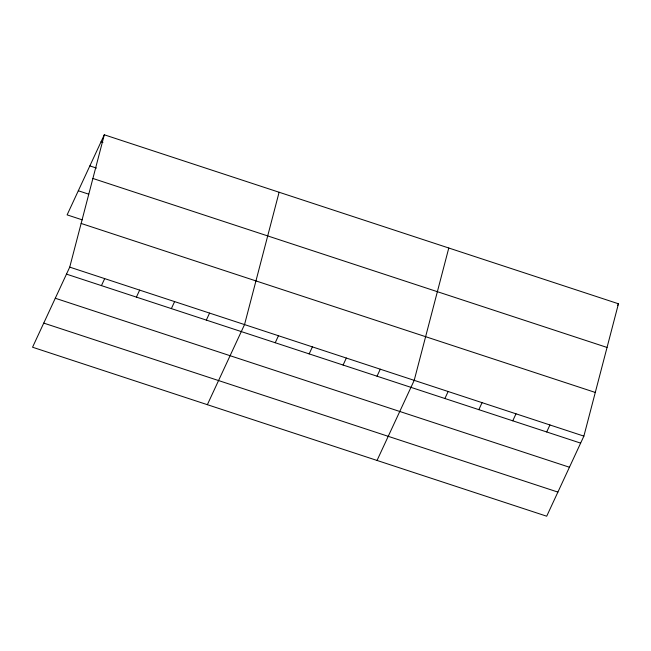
<?xml version="1.0" encoding="UTF-8"?>
<svg xmlns="http://www.w3.org/2000/svg" width="651" height="651" viewBox="0 0 651 651"><rect width="100%" height="100%" fill="white"/><g stroke="black" fill="none" stroke-linecap="round" stroke-linejoin="round"><path stroke-width="0.98" d="M69.73 267.13L104.298 134.79L618.45 303.773L583.882 436.121L546.702 516.21L32.55 347.227L69.73 267.13L583.882 436.121M279.108 192.24L244.54 324.589L207.36 404.678M448.783 248.007L414.207 380.355L377.035 460.444M104.298 134.79L67.118 214.879L82.238 219.851M101.442 285.618L104.689 278.628M136.409 297.108L139.656 290.118M171.368 308.598L174.614 301.608M206.326 320.097L209.573 313.098M275.227 342.735L278.473 335.745M309.16 353.892L312.407 346.893M343.093 365.04L346.34 358.05M377.027 376.197L380.274 369.198M444.893 398.502L448.14 391.511M478.827 409.658L482.074 402.66M512.76 420.806L516.007 413.816M546.694 431.963L549.94 424.965M617.636 305.522L618.45 303.773M101.051 141.78L102.939 142.398M89.854 165.899L96.47 168.08M92.89 178.464L607.041 347.447M78.315 190.759L88.715 194.169M81.139 223.456L595.291 392.447M66.483 274.128L580.635 443.119M55.286 298.248L569.438 467.239M43.747 323.099L557.899 492.091"/></g></svg>
